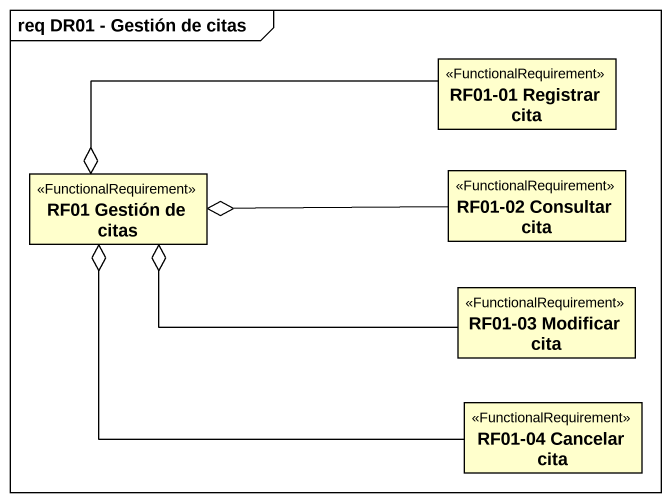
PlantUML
@startuml
mainframe req DR01 - Gestión de citas
hide circle
hide empty members
class "RF01-01 Registrar cita" as RF01_01_Registrar_cita <<FunctionalRequirement>>
class "RF01 Gestión de citas" as RF01_Gestión_de_citas <<FunctionalRequirement>>
class "RF01-02 Consultar cita" as RF01_02_Consultar_cita <<FunctionalRequirement>>
class "RF01-03 Modificar cita" as RF01_03_Modificar_cita <<FunctionalRequirement>>
class "RF01-04 Cancelar cita" as RF01_04_Cancelar_cita <<FunctionalRequirement>>
RF01_01_Registrar_cita -left-o RF01_Gestión_de_citas
RF01_02_Consultar_cita -left-o RF01_Gestión_de_citas
RF01_03_Modificar_cita -left-o RF01_Gestión_de_citas
RF01_04_Cancelar_cita -left-o RF01_Gestión_de_citas
@enduml
